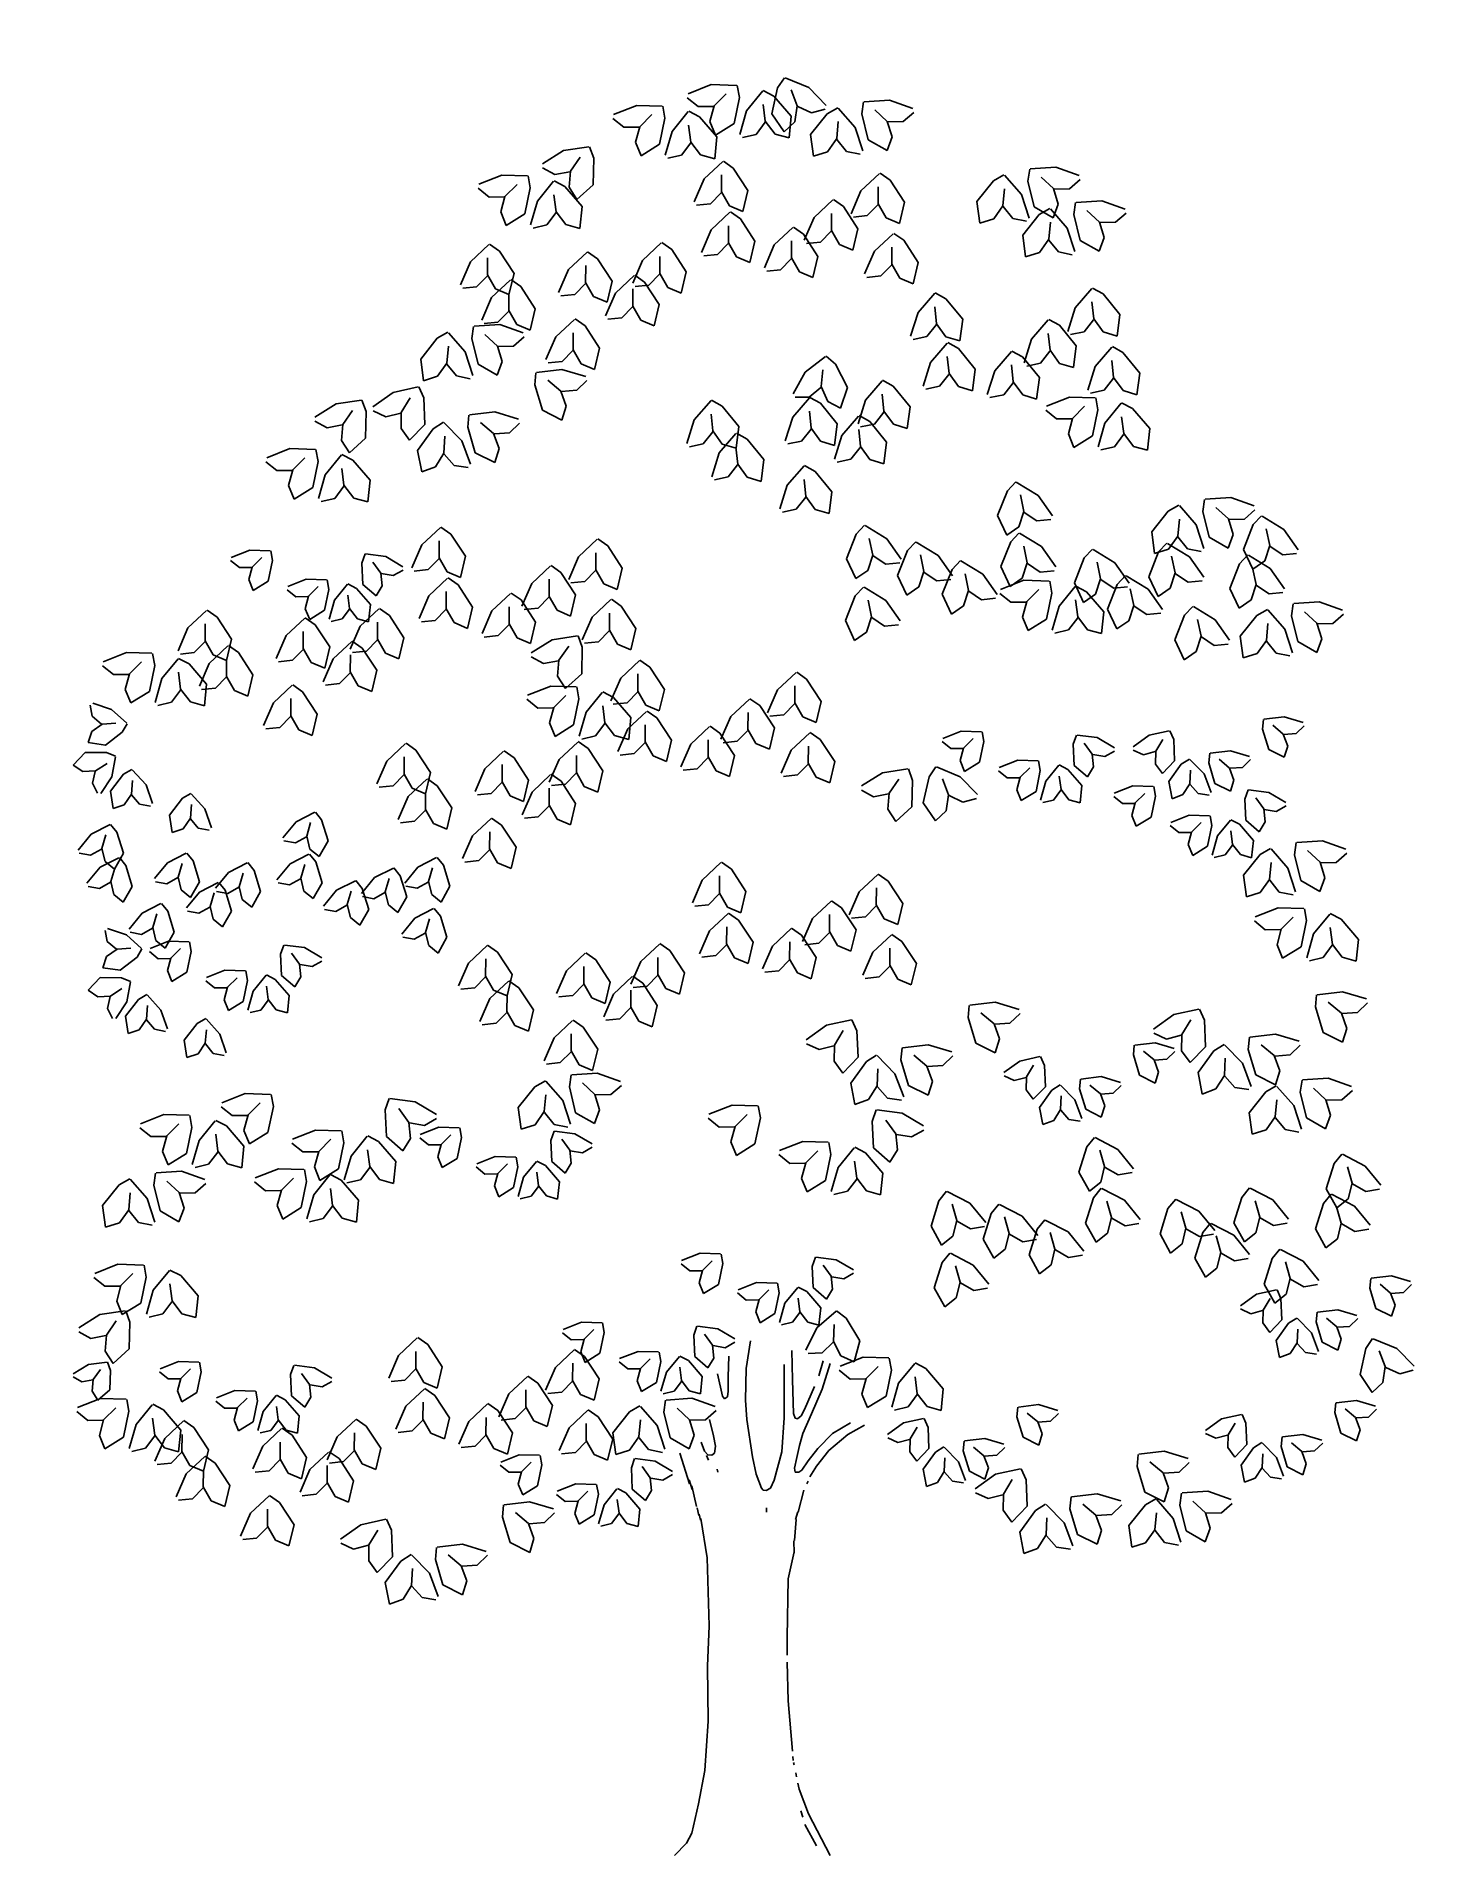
# Model space of a CAD drawing. Extents: x -3.34 to 3.15, y 0 to 8.49.
import ezdxf

# ---------------------------------------------------------------- set-up
doc = ezdxf.new("R2010")
doc.units = 0
doc.header["$MEASUREMENT"] = 0
doc.layers.get('0').update_dxf_attribs({"linetype": 'CONTINUOUS'})
doc.layers.add('ARV', color=7, linetype='CONTINUOUS')

# ---------------------------------------------------------------- blocks, each defined once
blk = doc.blocks.new('LEAF')
for p, q in [((-4.95, -0.83), (-8.88, -3.28)), ((-0.24, -0.12), (-4.95, -0.83)), ((-1.87, -2.03), (-3.68, -4.64)), ((0.67, -2.24), (-0.12, -0.12)), ((0.55, -7.19), (0.67, -2.24)), ((-8.88, -4.04), (-6.59, -5.29)), ((-6.59, -5.29), (-3.8, -4.75)), ((-3.68, -4.64), (-3.93, -7.63)), ((-3.93, -7.63), (-2.47, -9.92)), ((-2.47, -9.92), (0.55, -7.19))]:
    blk.add_line(p, q)
blk = doc.blocks.new('LEAVES')
for p in [(-44.76, 11.07), (-45.24, 3.37), (-30.51, -0.47), (-0.1, -0.9), (-39.53, -9.45), (-25.76, -9.03), (-18.15, -6.89), (-4.37, -9.45), (3.7, -18.43), (12.73, -18.43), (22.71, -19.29), (18.43, -29.98)]:
    blk.add_blockref('LEAF', p)
blk = doc.blocks.new('LEAF-2')
at = {"xscale": -1, "rotation": 11.53269008712942}
blk.add_blockref('LEAF', (2.97, -2.38), dxfattribs=at)
for p in [(-18.53, -5.56), (-4.37, -9.88)]:
    blk.add_blockref('LEAF', p)
at = {"rotation": 52.43887045819142}
blk.add_blockref('LEAF', (0.4, -9.87), dxfattribs=at)

msp = doc.modelspace()

# ---------------------------------------------------------------- linework, layer by layer
at = {"layer": 'ARV'}
for p, q in [((-0.0294, 2.2762), (-0.0094, 2.4054)), ((-0.1096, 2.3333), (-0.1129, 2.2371)), ((0.148, 2.0464), (0.148, 2.2957)), ((0.1839, 2.3603), (0.1865, 2.2241)), ((0.3096, 2.2426), (0.3301, 2.3118)), ((0.3635, 2.3003), (0.325, 2.1802)), ((-0.1396, 2.1469), (-0.163, 2.2521)), ((-0.1129, 2.2371), (-0.1129, 2.1709)), ((-0.0327, 2.1288), (-0.0294, 2.2762)), ((0.1865, 2.2241), (0.1916, 2.0671)), ((-0.1296, 2.1348), (-0.1396, 2.1469)), ((-0.1163, 2.1439), (-0.1296, 2.1348)), ((-0.1129, 2.1709), (-0.1163, 2.1439)), ((-0.0261, 2.0386), (-0.0327, 2.1288)), ((0.2429, 2.0856), (0.2899, 2.1923)), ((0.325, 2.1802), (0.2763, 2.0648)), ((-0.1819, 1.9621), (-0.1999, 2.0383)), ((0.0007, 1.8642), (-0.0261, 2.0386)), ((0.1378, 1.8871), (0.148, 2.0464)), ((0.1916, 2.0671), (0.1993, 2.0441)), ((0.1993, 2.0441), (0.2096, 2.0417)), ((0.2096, 2.0417), (0.2275, 2.0556)), ((0.2275, 2.0556), (0.2429, 2.0856)), ((0.2763, 2.0648), (0.2352, 1.9725)), ((-0.1717, 1.9136), (-0.1819, 1.9621)), ((0.2352, 1.9725), (0.2199, 1.9171)), ((0.3045, 1.9032), (0.3737, 1.9725)), ((0.3558, 1.894), (0.4455, 1.9679)), ((0.3737, 1.9725), (0.4584, 2.0233)), ((0.4455, 1.9679), (0.5225, 2.0117)), ((-0.3393, 1.8809), (-0.2943, 1.739)), ((-0.2385, 1.9326), (-0.223, 1.8905)), ((-0.223, 1.8905), (-0.2076, 1.8744)), ((-0.2141, 1.8709), (-0.2051, 1.8481)), ((-0.2076, 1.8744), (-0.1896, 1.8721)), ((-0.1896, 1.8721), (-0.1768, 1.8813)), ((-0.1768, 1.8813), (-0.1717, 1.9136)), ((0.1019, 1.7555), (0.1378, 1.8871)), ((0.2199, 1.9171), (0.207, 1.8617)), ((0.2609, 1.8455), (0.3045, 1.9032)), ((0.2994, 1.8202), (0.3558, 1.894)), ((-0.1648, 1.8064), (-0.1619, 1.793)), ((0.0174, 1.7831), (0.0007, 1.8642)), ((0.0429, 1.7186), (0.0174, 1.7831)), ((0.207, 1.8617), (0.1968, 1.8109)), ((0.1968, 1.8109), (0.1993, 1.7925)), ((0.1993, 1.7925), (0.2173, 1.7925)), ((0.2173, 1.7925), (0.2301, 1.8017)), ((0.2301, 1.8017), (0.2609, 1.8455)), ((0.2686, 1.7717), (0.2994, 1.8202)), ((-0.2807, 1.7125), (-0.2947, 1.7564)), ((-0.2827, 1.7285), (-0.2609, 1.6331)), ((0.0429, 1.7186), (0.0506, 1.7094)), ((0.0506, 1.7094), (0.0634, 1.707)), ((0.0634, 1.707), (0.0839, 1.7186)), ((0.0839, 1.7186), (0.1019, 1.7555)), ((0.2404, 1.7086), (0.2131, 1.6068)), ((0.2532, 1.7379), (0.2596, 1.7514)), ((-0.2585, 1.6258), (-0.2506, 1.5913)), ((0.065, 1.6264), (0.065, 1.6062)), ((-0.2417, 1.5696), (-0.2487, 1.5972)), ((-0.2411, 1.577), (-0.2108, 1.393)), ((0.2042, 1.5717), (0.1964, 1.4741)), ((0.2114, 1.6071), (0.2017, 1.5722)), ((0.1933, 1.4732), (0.1948, 1.4168)), ((-0.2108, 1.393), (-0.202, 1.0759)), ((0.1941, 1.4219), (0.1661, 1.2956)), ((0.1661, 1.2956), (0.1621, 1.0214)), ((-0.202, 1.0759), (-0.21, 0.8883)), ((0.1621, 1.0214), (0.1621, 0.9384)), ((-0.21, 0.8883), (-0.2068, 0.6318)), ((0.1621, 0.906), (0.1661, 0.7256)), ((0.1661, 0.7256), (0.1863, 0.4914)), ((-0.2068, 0.6318), (-0.2228, 0.4009)), ((0.1885, 0.4664), (0.1901, 0.4478)), ((0.1921, 0.4382), (0.1945, 0.4271)), ((-0.2228, 0.4009), (-0.2509, 0.2458)), ((0.2021, 0.3909), (0.2061, 0.372)), ((0.2122, 0.3427), (0.2182, 0.3143)), ((0.2182, 0.3143), (0.2623, 0.1988)), ((-0.2509, 0.2458), (-0.2829, 0.1087)), ((0.2351, 0.1829), (0.2257, 0.213)), ((0.2623, 0.1988), (0.3625, 0.004)), ((-0.2829, 0.1087), (-0.307, 0.0618)), ((0.2444, 0.1487), (0.2994, 0.0496)), ((-0.307, 0.0618), (-0.3631, 0.004))]:
    msp.add_line(p, q, dxfattribs=at)

# ---------------------------------------------------------------- block references
for name, p, xscale, yscale, zscale, rotation in [('LEAVES', (-0.1455, 7.9329), 0.02504400780711197, 0.02504400780711197, 0.02504400780711197, 34.53696991981932), ('LEAF', (-0.067, 8.2639), 0.02504400780711197, 0.02504400780711197, 0.02504400780711197, 349.6696833478148), ('LEAF', (0.0506, 8.2427), 0.02504400780711197, 0.02504400780711197, 0.02504400780711197, 42.10855380600626), ('LEAF', (0.1472, 8.3017), -0.02504400780711197, 0.02504400780711197, 0.02504400780711197, 346.2448856563361), ('LEAF', (-0.4145, 8.1673), 0.02504400780711197, 0.02504400780711197, 0.02504400780711197, 349.6696833478148), ('LEAF', (-0.2969, 8.1461), 0.02504400780711197, 0.02504400780711197, 0.02504400780711197, 42.10855380600626), ('LEAF', (0.3977, 8.1622), -0.02504400780711197, 0.02504400780711197, 0.02504400780711197, 319.9121285665787), ('LEAF', (0.5145, 8.1875), -0.02504400780711197, 0.02504400780711197, 0.02504400780711197, 12.3509990247701), ('LEAVES', (0.8408, 7.3174), 0.02504400780711197, 0.02504400780711197, 0.02504400780711197, 40.61368272466007), ('LEAF', (1.2904, 7.8744), -0.02504400780711197, 0.02504400780711197, 0.02504400780711197, 12.3509990247701), ('LEAF', (-1.0432, 7.8422), 0.02504400780711197, 0.02504400780711197, 0.02504400780711197, 349.6696833478148), ('LEAF', (-0.9256, 7.821), 0.02504400780711197, 0.02504400780711197, 0.02504400780711197, 42.10855380600626), ('LEAF', (1.1736, 7.8491), -0.02504400780711197, 0.02504400780711197, 0.02504400780711197, 319.9121285665787), ('LEAF', (1.5045, 7.7179), -0.02504400780711197, 0.02504400780711197, 0.02504400780711197, 12.3509990247701), ('LEAF', (1.3877, 7.6926), -0.02504400780711197, 0.02504400780711197, 0.02504400780711197, 319.9121285665787), ('LEAF', (-1.3048, 7.1399), -0.02504400780711197, 0.02504400780711197, 0.02504400780711197, 12.3509990247701), ('LEAF-2', (-1.4983, 6.9359), -0.02504400780711197, 0.02504400780711197, 0.02504400780711197, 15.29933587617431), ('LEAF', (-1.4216, 7.1146), -0.02504400780711197, 0.02504400780711197, 0.02504400780711197, 319.9121285665787), ('LEAF', (0.3453, 7.0031), 0.02504400780711197, 0.02504400780711197, 0.02504400780711197, 28.88419993602036), ('LEAVES', (1.2335, 6.4384), -0.02504400780711197, 0.02504400780711197, 0.02504400780711197, 337.1397813469211), ('LEAF', (1.6055, 6.8067), 0.02504400780711197, 0.02504400780711197, 0.02504400780711197, 349.6696833478148), ('LEAF', (1.7231, 6.7856), 0.02504400780711197, 0.02504400780711197, 0.02504400780711197, 42.10855380600626), ('LEAVES', (-1.4633, 6.226), 0.02504400780711197, 0.02504400780711197, 0.02504400780711197, 34.53696991981932), ('LEAF', (-2.0332, 6.5659), 0.02504400780711197, 0.02504400780711197, 0.02504400780711197, 349.6696833478148), ('LEAF', (-1.9156, 6.5447), 0.02504400780711197, 0.02504400780711197, 0.02504400780711197, 42.10855380600626), ('LEAF', (2.1064, 6.3332), -0.02504400780711197, 0.02504400780711197, 0.02504400780711197, 12.3509990247701), ('LEAF', (1.9897, 6.3079), -0.02504400780711197, 0.02504400780711197, 0.02504400780711197, 319.9121285665787), ('LEAF-2', (-1.8602, 6.1361), 0.02003520624568958, 0.02003520624568958, 0.02003520624568958, 349.6696833478148), ('LEAVES', (-0.5351, 5.6048), 0.02504400780711197, 0.02504400780711197, 0.02504400780711197, 34.53696991981932), ('LEAF', (1.3915, 5.9518), 0.02504400780711197, 0.02504400780711197, 0.02504400780711197, 349.6696833478148), ('LEAF', (1.5091, 5.9307), 0.02504400780711197, 0.02504400780711197, 0.02504400780711197, 42.10855380600626), ('LEAF', (2.5196, 5.8466), -0.02504400780711197, 0.02504400780711197, 0.02504400780711197, 12.3509990247701), ('LEAF', (2.4029, 5.8213), -0.02504400780711197, 0.02504400780711197, 0.02504400780711197, 319.9121285665787), ('LEAF', (-2.7957, 5.6147), 0.02504400780711197, 0.02504400780711197, 0.02504400780711197, 349.6696833478148), ('LEAF', (-2.6781, 5.5935), 0.02504400780711197, 0.02504400780711197, 0.02504400780711197, 42.10855380600626), ('LEAF-2', (-2.839, 5.2836), -0.02003520624568958, 0.02003520624568958, 0.02003520624568958, 320.8332289453499), ('LEAF', (-0.8158, 5.4582), 0.02504400780711197, 0.02504400780711197, 0.02504400780711197, 349.6696833478148), ('LEAF', (-0.6982, 5.437), 0.02504400780711197, 0.02504400780711197, 0.02504400780711197, 42.10855380600626), ('LEAF-2', (1.9944, 5.3158), -0.02003520624568958, 0.02003520624568958, 0.02003520624568958, 15.29933587617431), ('LEAF-2', (1.46, 5.2916), 0.02003520624568958, 0.02003520624568958, 0.02003520624568958, 349.6696833478148), ('LEAVES', (-2.0421, 4.8936), 0.02070323704754595, 0.02070323704754595, 0.02070323704754595, 18.45699448837813), ('LEAVES', (-0.1543, 4.6624), 0.02504400780711197, 0.02504400780711197, 0.02504400780711197, 34.53696991981932), ('LEAF-2', (2.2606, 5.0358), 0.02003520624568958, 0.02003520624568958, 0.02003520624568958, 349.6696833478148), ('LEAF', (0.8537, 5.087), -0.02504400780711197, 0.02504400780711197, 0.02504400780711197, 346.2448856563361), ('LEAF', (2.5345, 4.7318), -0.02504400780711197, 0.02504400780711197, 0.02504400780711197, 12.3509990247701), ('LEAF', (2.4178, 4.7065), -0.02504400780711197, 0.02504400780711197, 0.02504400780711197, 319.9121285665787), ('LEAF', (2.5793, 4.4238), 0.02504400780711197, 0.02504400780711197, 0.02504400780711197, 349.6696833478148), ('LEAF-2', (-2.7693, 4.2331), -0.02003520624568958, 0.02003520624568958, 0.02003520624568958, 320.8332289453499), ('LEAF-2', (-2.2392, 4.3119), 0.02003520624568958, 0.02003520624568958, 0.02003520624568958, 349.6696833478148), ('LEAF', (2.6969, 4.4027), 0.02504400780711197, 0.02504400780711197, 0.02504400780711197, 42.10855380600626), ('LEAF-2', (2.1446, 4.0334), -0.02504400780711197, 0.02504400780711197, 0.02504400780711197, 15.29933587617431), ('LEAF-2', (0.5235, 3.984), -0.02504400780711197, 0.02504400780711197, 0.02504400780711197, 15.29933587617431), ('LEAF-2', (1.3913, 3.7956), -0.02003520624568958, 0.02003520624568958, 0.02003520624568958, 15.29933587617431), ('LEAVES', (1.5989, 3.3803), -0.02504400780711197, 0.02504400780711197, 0.02504400780711197, 341.1536349228601), ('LEAF-2', (-1.7606, 3.611), 0.02504400780711197, 0.02504400780711197, 0.02504400780711197, 349.6696833478148), ('LEAF', (-0.85, 3.6482), -0.02504400780711197, 0.02504400780711197, 0.02504400780711197, 12.3509990247701), ('LEAF-2', (0.5122, 3.5575), 0.02504400780711197, 0.02504400780711197, 0.02504400780711197, 349.6696833478148), ('LEAF', (2.5613, 3.6241), -0.02504400780711197, 0.02504400780711197, 0.02504400780711197, 12.3509990247701), ('LEAF', (-0.9668, 3.6229), -0.02504400780711197, 0.02504400780711197, 0.02504400780711197, 319.9121285665787), ('LEAF', (2.4445, 3.5988), -0.02504400780711197, 0.02504400780711197, 0.02504400780711197, 319.9121285665787), ('LEAF', (-2.6218, 3.4594), 0.02504400780711197, 0.02504400780711197, 0.02504400780711197, 349.6696833478148), ('LEAF-2', (-0.9779, 3.4434), 0.02003520624568958, 0.02003520624568958, 0.02003520624568958, 349.6696833478148), ('LEAF', (-2.5042, 3.4383), 0.02504400780711197, 0.02504400780711197, 0.02504400780711197, 42.10855380600626), ('LEAF', (-2.7897, 3.1906), -0.02504400780711197, 0.02504400780711197, 0.02504400780711197, 12.3509990247701), ('LEAF', (-2.0867, 3.2066), 0.02504400780711197, 0.02504400780711197, 0.02504400780711197, 349.6696833478148), ('LEAF', (-2.9065, 3.1653), -0.02504400780711197, 0.02504400780711197, 0.02504400780711197, 319.9121285665787), ('LEAF', (-1.9691, 3.1854), 0.02504400780711197, 0.02504400780711197, 0.02504400780711197, 42.10855380600626), ('LEAVES', (-1.5714, 2.4446), 0.02504400780711197, 0.02504400780711197, 0.02504400780711197, 34.53696991981932), ('LEAF-2', (0.2417, 2.8555), 0.02003520624568958, 0.02003520624568958, 0.02003520624568958, 349.6696833478148), ('LEAF-2', (2.4951, 2.7082), -0.02003520624568958, 0.02003520624568958, 0.02003520624568958, 15.29933587617431), ('LEAF', (-2.8358, 2.7611), 0.02504400780711197, 0.02504400780711197, 0.02504400780711197, 349.6696833478148), ('LEAF', (-2.7182, 2.7399), 0.02504400780711197, 0.02504400780711197, 0.02504400780711197, 42.10855380600626), ('LEAF-2', (-0.3114, 2.5341), 0.02003520624568958, 0.02003520624568958, 0.02003520624568958, 349.6696833478148), ('LEAF', (0.3935, 2.5503), 0.02504400780711197, 0.02504400780711197, 0.02504400780711197, 32.34470841264201), ('LEAF-2', (-2.1926, 2.3511), 0.02003520624568958, 0.02003520624568958, 0.02003520624568958, 349.6696833478148), ('LEAF', (2.8917, 2.4199), -0.02504400780711197, 0.02504400780711197, 0.02504400780711197, 346.2448856563361), ('LEAF', (-3.0073, 2.3087), 0.01826163292090858, 0.01826163292090858, 0.01826163292090858, 359.1058425440298), ('LEAF', (0.6423, 2.3276), 0.02504400780711197, 0.02504400780711197, 0.02504400780711197, 349.6696833478148), ('LEAF', (0.7599, 2.3065), 0.02504400780711197, 0.02504400780711197, 0.02504400780711197, 42.10855380600626), ('LEAF-2', (0.8482, 2.1072), -0.02003520624568958, 0.02003520624568958, 0.02003520624568958, 15.29933587617431), ('LEAF-2', (2.3318, 2.1268), -0.02003520624568958, 0.02003520624568958, 0.02003520624568958, 15.29933587617431), ('LEAF', (-2.9161, 2.135), 0.02504400780711197, 0.02504400780711197, 0.02504400780711197, 349.6696833478148), ('LEAF', (-2.7985, 2.1138), 0.02504400780711197, 0.02504400780711197, 0.02504400780711197, 42.10855380600626), ('LEAF', (-0.4085, 2.1311), -0.02504400780711197, 0.02504400780711197, 0.02504400780711197, 12.3509990247701), ('LEAF', (-0.5253, 2.1058), -0.02504400780711197, 0.02504400780711197, 0.02504400780711197, 319.9121285665787), ('LEAF-2', (1.3123, 1.8894), -0.02504400780711197, 0.02504400780711197, 0.02504400780711197, 15.29933587617431), ('LEAF-2', (-0.6026, 1.916), 0.02003520624568958, 0.02003520624568958, 0.02003520624568958, 349.6696833478148), ('LEAF-2', (-1.6491, 1.6537), -0.02504400780711197, 0.02504400780711197, 0.02504400780711197, 15.29933587617431), ('LEAF', (1.9994, 1.6976), -0.02504400780711197, 0.02504400780711197, 0.02504400780711197, 12.3509990247701), ('LEAF', (1.8827, 1.6723), -0.02504400780711197, 0.02504400780711197, 0.02504400780711197, 319.9121285665787)]:
    msp.add_blockref(name, p, dxfattribs=dict(at, xscale=xscale, yscale=yscale, zscale=zscale, rotation=rotation))
at = {"layer": 'ARV', "xscale": 0.02504400780711197, "yscale": 0.02504400780711197, "zscale": 0.02504400780711197}
for p in [(-0.7574, 7.9786), (-1.8191, 6.7969), (-0.8106, 5.6972), (0.7308, 5.0762), (-2.9218, 2.5489)]:
    msp.add_blockref('LEAF', p, dxfattribs=at)

doc.saveas('drawing.dxf')
